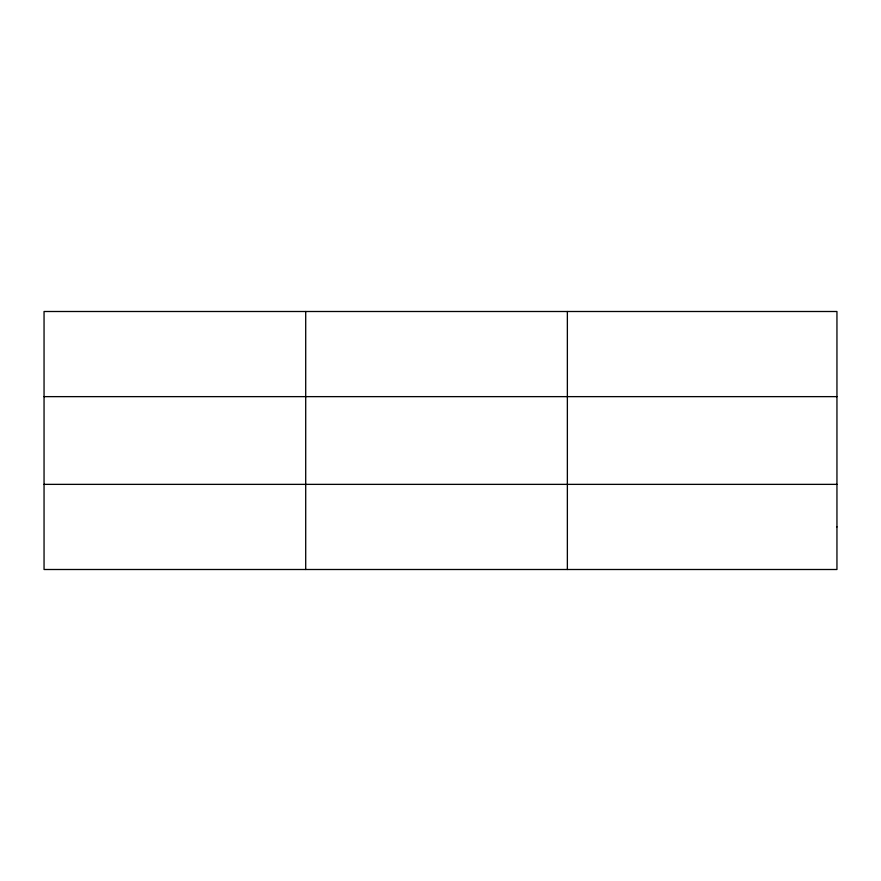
<?xml version="1.0" encoding="UTF-8"?>
<svg xmlns="http://www.w3.org/2000/svg" width="881" height="881" viewBox="0 0 881 881"><rect width="100%" height="100%" fill="white"/><g stroke="black" fill="none" stroke-linecap="round" stroke-linejoin="round"><path stroke-width="1.32" d="M305.707 311.5L305.707 569.5M567.364 311.5L567.364 569.5M44.05 396.637L836.95 396.637M44.05 484.363L836.95 484.363M836.95 526.926L836.95 569.5L44.05 569.5L44.05 311.5L836.95 311.5L836.95 526.926"/></g></svg>
